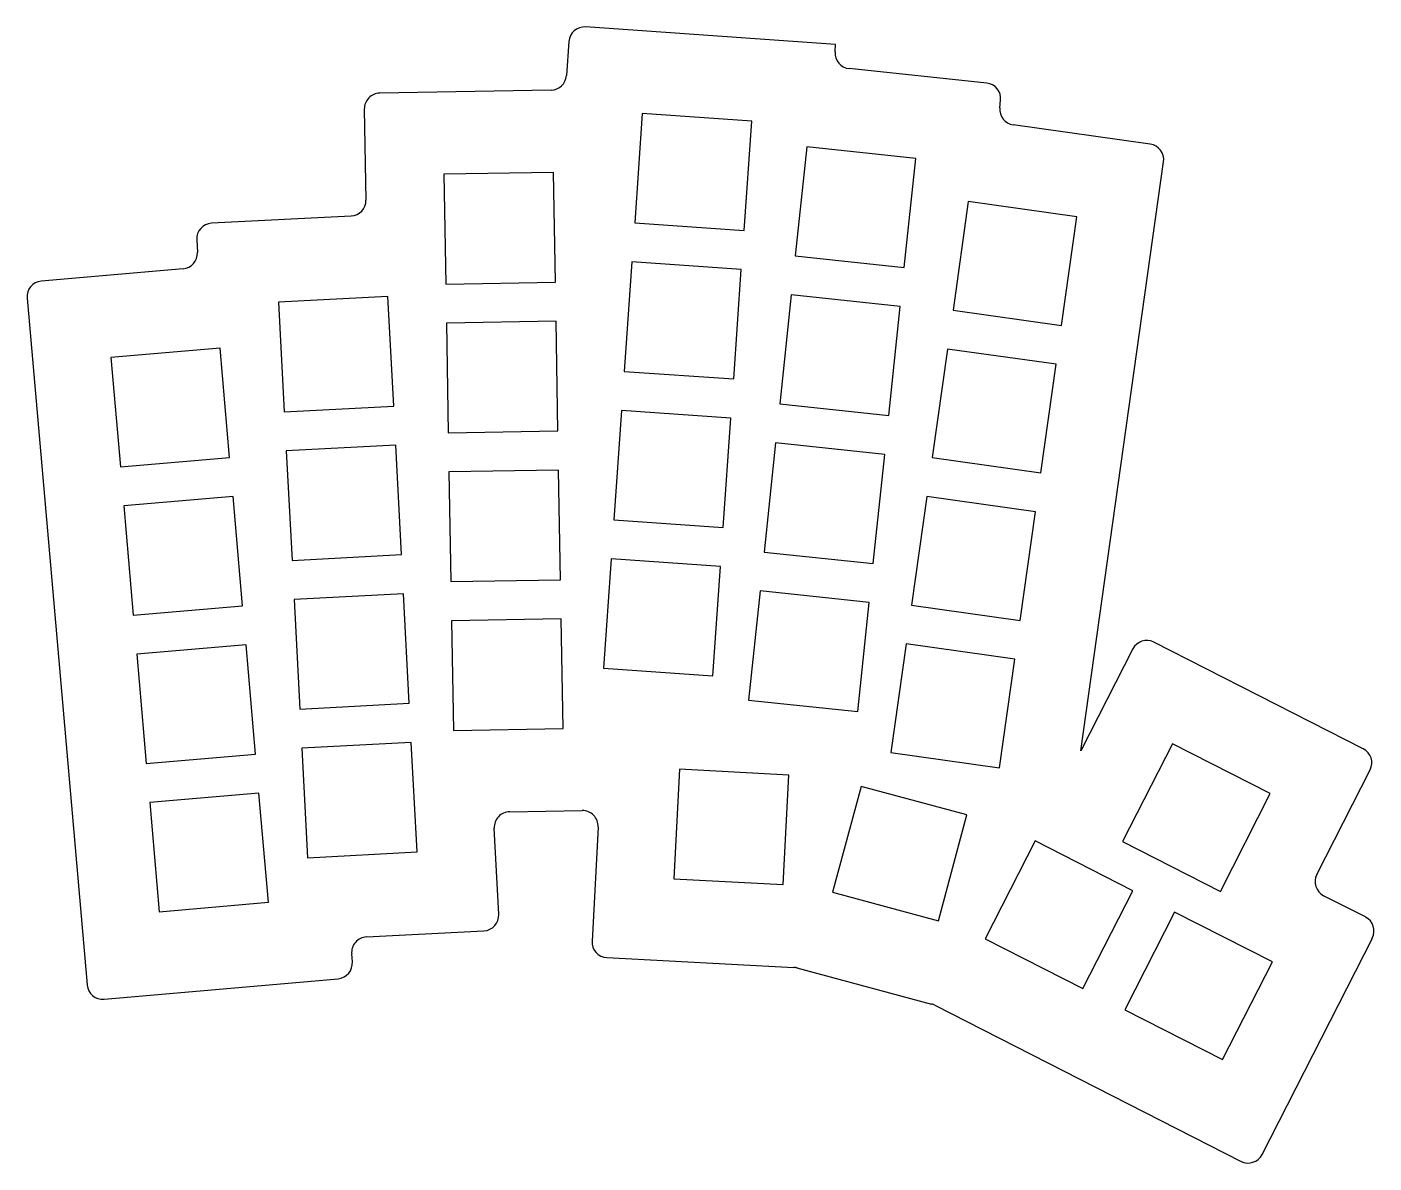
# Model space of a CAD drawing. Header units: millimetres. Extents: x -23 to 149, y -40 to 105.
import ezdxf

# ---------------------------------------------------------------- set-up
doc = ezdxf.new("R2010")
doc.units = ezdxf.units.MM

msp = doc.modelspace()

# ---------------------------------------------------------------- linework, layer by layer
for p, q in [((79.98, 103.12), (48.06, 105.36)), ((45.92, 103.5), (45.62, 99.15)), ((79.91, 102.17), (79.98, 103.12)), ((99.27, 98.2), (81.7, 100.04)), ((43.66, 97.29), (21.78, 96.91)), ((19.81, 94.88), (20.01, 83.26)), ((100.95, 95.05), (101.05, 96)), ((55.3, 94.32), (54.33, 80.36)), ((69.27, 93.35), (55.3, 94.32)), ((68.29, 79.38), (69.27, 93.35)), ((120.16, 90.4), (102.66, 92.86)), ((76.29, 90.05), (74.83, 76.13)), ((90.22, 88.59), (76.29, 90.05)), ((88.75, 74.67), (90.22, 88.59)), ((111.3, 12.96), (121.86, 88.14)), ((43.96, 86.8), (29.96, 86.55)), ((29.96, 86.55), (30.2, 72.55)), ((44.2, 72.8), (43.96, 86.8)), ((96.91, 83.07), (94.97, 69.2)), ((110.78, 81.12), (96.91, 83.07)), ((18.12, 81.23), (0.31, 80.3)), ((108.83, 67.25), (110.78, 81.12)), ((54.33, 80.36), (68.29, 79.38)), ((-1.58, 78.2), (-1.5, 76.59)), ((74.83, 76.13), (88.75, 74.67)), ((-3.32, 74.49), (-21.44, 72.91)), ((53.98, 75.37), (53, 61.4)), ((67.94, 74.39), (53.98, 75.37)), ((66.97, 60.43), (67.94, 74.39)), ((30.2, 72.55), (44.2, 72.8)), ((-23.25, 70.74), (-15.58, -16.92)), ((22.83, 70.96), (8.85, 70.23)), ((23.56, 56.98), (22.83, 70.96)), ((74.31, 71.16), (72.85, 57.24)), ((88.23, 69.7), (74.31, 71.16)), ((8.85, 70.23), (9.58, 56.25)), ((86.77, 55.77), (88.23, 69.7)), ((94.97, 69.2), (108.83, 67.25)), ((44.29, 67.8), (30.29, 67.55)), ((30.29, 67.55), (30.53, 53.56)), ((44.53, 53.8), (44.29, 67.8)), ((1.4, 64.37), (-12.55, 63.15)), ((2.62, 50.42), (1.4, 64.37)), ((94.27, 64.25), (92.32, 50.39)), ((108.13, 62.3), (94.27, 64.25)), ((-12.55, 63.15), (-11.33, 49.2)), ((106.19, 48.44), (108.13, 62.3)), ((53, 61.4), (66.97, 60.43)), ((9.58, 56.25), (23.56, 56.98)), ((72.85, 57.24), (86.77, 55.77)), ((52.65, 56.42), (51.68, 42.45)), ((66.62, 55.44), (52.65, 56.42)), ((65.64, 41.47), (66.62, 55.44)), ((30.53, 53.56), (44.53, 53.8)), ((23.82, 51.99), (9.84, 51.26)), ((24.56, 38.01), (23.82, 51.99)), ((72.32, 52.26), (70.86, 38.34)), ((86.25, 50.8), (72.32, 52.26)), ((-11.33, 49.2), (2.62, 50.42)), ((9.84, 51.26), (10.58, 37.28)), ((84.78, 36.88), (86.25, 50.8)), ((92.32, 50.39), (106.19, 48.44)), ((44.62, 48.8), (30.62, 48.56)), ((30.62, 48.56), (30.87, 34.56)), ((44.86, 34.8), (44.62, 48.8)), ((3.05, 45.44), (-10.9, 44.22)), ((4.27, 31.49), (3.05, 45.44)), ((91.63, 45.44), (89.68, 31.57)), ((105.49, 43.49), (91.63, 45.44)), ((-10.9, 44.22), (-9.68, 30.27)), ((103.54, 29.62), (105.49, 43.49)), ((51.68, 42.45), (65.64, 41.47)), ((10.58, 37.28), (24.56, 38.01)), ((70.86, 38.34), (84.78, 36.88)), ((51.33, 37.46), (50.35, 23.5)), ((65.29, 36.49), (51.33, 37.46)), ((64.32, 22.52), (65.29, 36.49)), ((30.87, 34.56), (44.86, 34.8)), ((24.82, 33.02), (10.84, 32.28)), ((25.55, 19.04), (24.82, 33.02)), ((70.34, 33.37), (68.87, 19.44)), ((84.26, 31.9), (70.34, 33.37)), ((-9.68, 30.27), (4.27, 31.49)), ((10.84, 32.28), (11.57, 18.3)), ((82.8, 17.98), (84.26, 31.9)), ((89.68, 31.57), (103.54, 29.62)), ((44.95, 29.8), (30.95, 29.56)), ((30.95, 29.56), (31.2, 15.56)), ((45.2, 15.81), (44.95, 29.8)), ((4.71, 26.51), (-9.24, 25.29)), ((5.93, 12.56), (4.71, 26.51)), ((88.98, 26.62), (87.03, 12.76)), ((102.85, 24.67), (88.98, 26.62)), ((117.93, 25.97), (111.3, 12.96)), ((147.35, 13.22), (120.62, 26.84)), ((-9.24, 25.29), (-8.02, 11.34)), ((100.9, 10.81), (102.85, 24.67)), ((50.35, 23.5), (64.32, 22.52)), ((11.57, 18.3), (25.55, 19.04)), ((68.87, 19.44), (82.8, 17.98)), ((31.2, 15.56), (45.2, 15.81)), ((25.81, 14.04), (11.83, 13.31)), ((26.55, 0.06), (25.81, 14.04)), ((122.98, 13.86), (116.62, 1.38)), ((135.45, 7.5), (122.98, 13.86)), ((-8.02, 11.34), (5.93, 12.56)), ((11.83, 13.31), (12.56, -0.67)), ((87.03, 12.76), (100.9, 10.81)), ((60.05, 10.62), (59.32, -3.36)), ((74.03, 9.88), (60.05, 10.62)), ((141.41, -2.83), (148.22, 10.53)), ((73.3, -4.1), (74.03, 9.88)), ((6.36, 7.58), (-7.58, 6.36)), ((7.58, -6.36), (6.36, 7.58)), ((83.23, 8.43), (79.6, -5.09)), ((96.75, 4.8), (83.23, 8.43)), ((129.1, -4.97), (135.45, 7.5)), ((-7.58, 6.36), (-6.36, -7.58)), ((38.36, 5.19), (47.62, 5.35)), ((93.13, -8.72), (96.75, 4.8)), ((36.98, -7.9), (36.4, 3.08)), ((49.65, 3.24), (48.89, -11.33)), ((12.56, -0.67), (26.55, 0.06)), ((105.44, 1.47), (99.09, -11.01)), ((117.92, -4.89), (105.44, 1.47)), ((116.62, 1.38), (129.1, -4.97)), ((59.32, -3.36), (73.3, -4.1)), ((79.6, -5.09), (93.13, -8.72)), ((111.56, -17.36), (117.92, -4.89)), ((-6.36, -7.58), (7.58, -6.36)), ((147.63, -8.24), (142.29, -5.52)), ((123.26, -7.61), (116.91, -20.09)), ((135.74, -13.97), (123.26, -7.61)), ((20.09, -10.79), (35.08, -10.01)), ((99.09, -11.01), (111.56, -17.36)), ((134.43, -38.56), (148.51, -10.93)), ((18.29, -13.96), (18.2, -12.96)), ((50.78, -13.43), (74.64, -14.68)), ((75.05, -14.75), (92.24, -19.35)), ((129.38, -26.44), (135.74, -13.97)), ((-13.42, -18.74), (16.47, -16.13)), ((92.63, -19.5), (131.74, -39.43)), ((116.91, -20.09), (129.38, -26.44))]:
    msp.add_line(p, q)
for centre, start, end in [((47.92, 103.36), 86, 176), ((81.91, 102.03), 176, 264), ((43.62, 99.29), 271, 356), ((99.06, 96.21), 354, 84), ((21.81, 94.91), 91, 181), ((102.94, 94.84), 174, 262), ((119.88, 88.42), 352, 82), ((18.02, 83.23), 273, 1), ((0.41, 78.3), 93, 183), ((-3.5, 76.49), 275, 3), ((-21.26, 70.92), 95, 185), ((119.71, 25.06), 63, 153), ((146.44, 11.44), 333, 63), ((38.4, 3.19), 91, 183), ((47.65, 3.35), 357, 91), ((143.19, -3.74), 153, 243), ((34.98, -8.01), 273, 3), ((146.72, -10.03), 333, 63), ((20.19, -12.79), 93, 185), ((50.88, -11.43), 177, 267), ((16.29, -14.13), 275, 5), ((74.54, -16.68), 75, 87), ((-13.59, -16.75), 185, 275), ((91.72, -21.28), 63, 75), ((132.65, -37.65), 243, 333)]:
    msp.add_arc(centre, 2, start, end)

doc.saveas('drawing.dxf')
